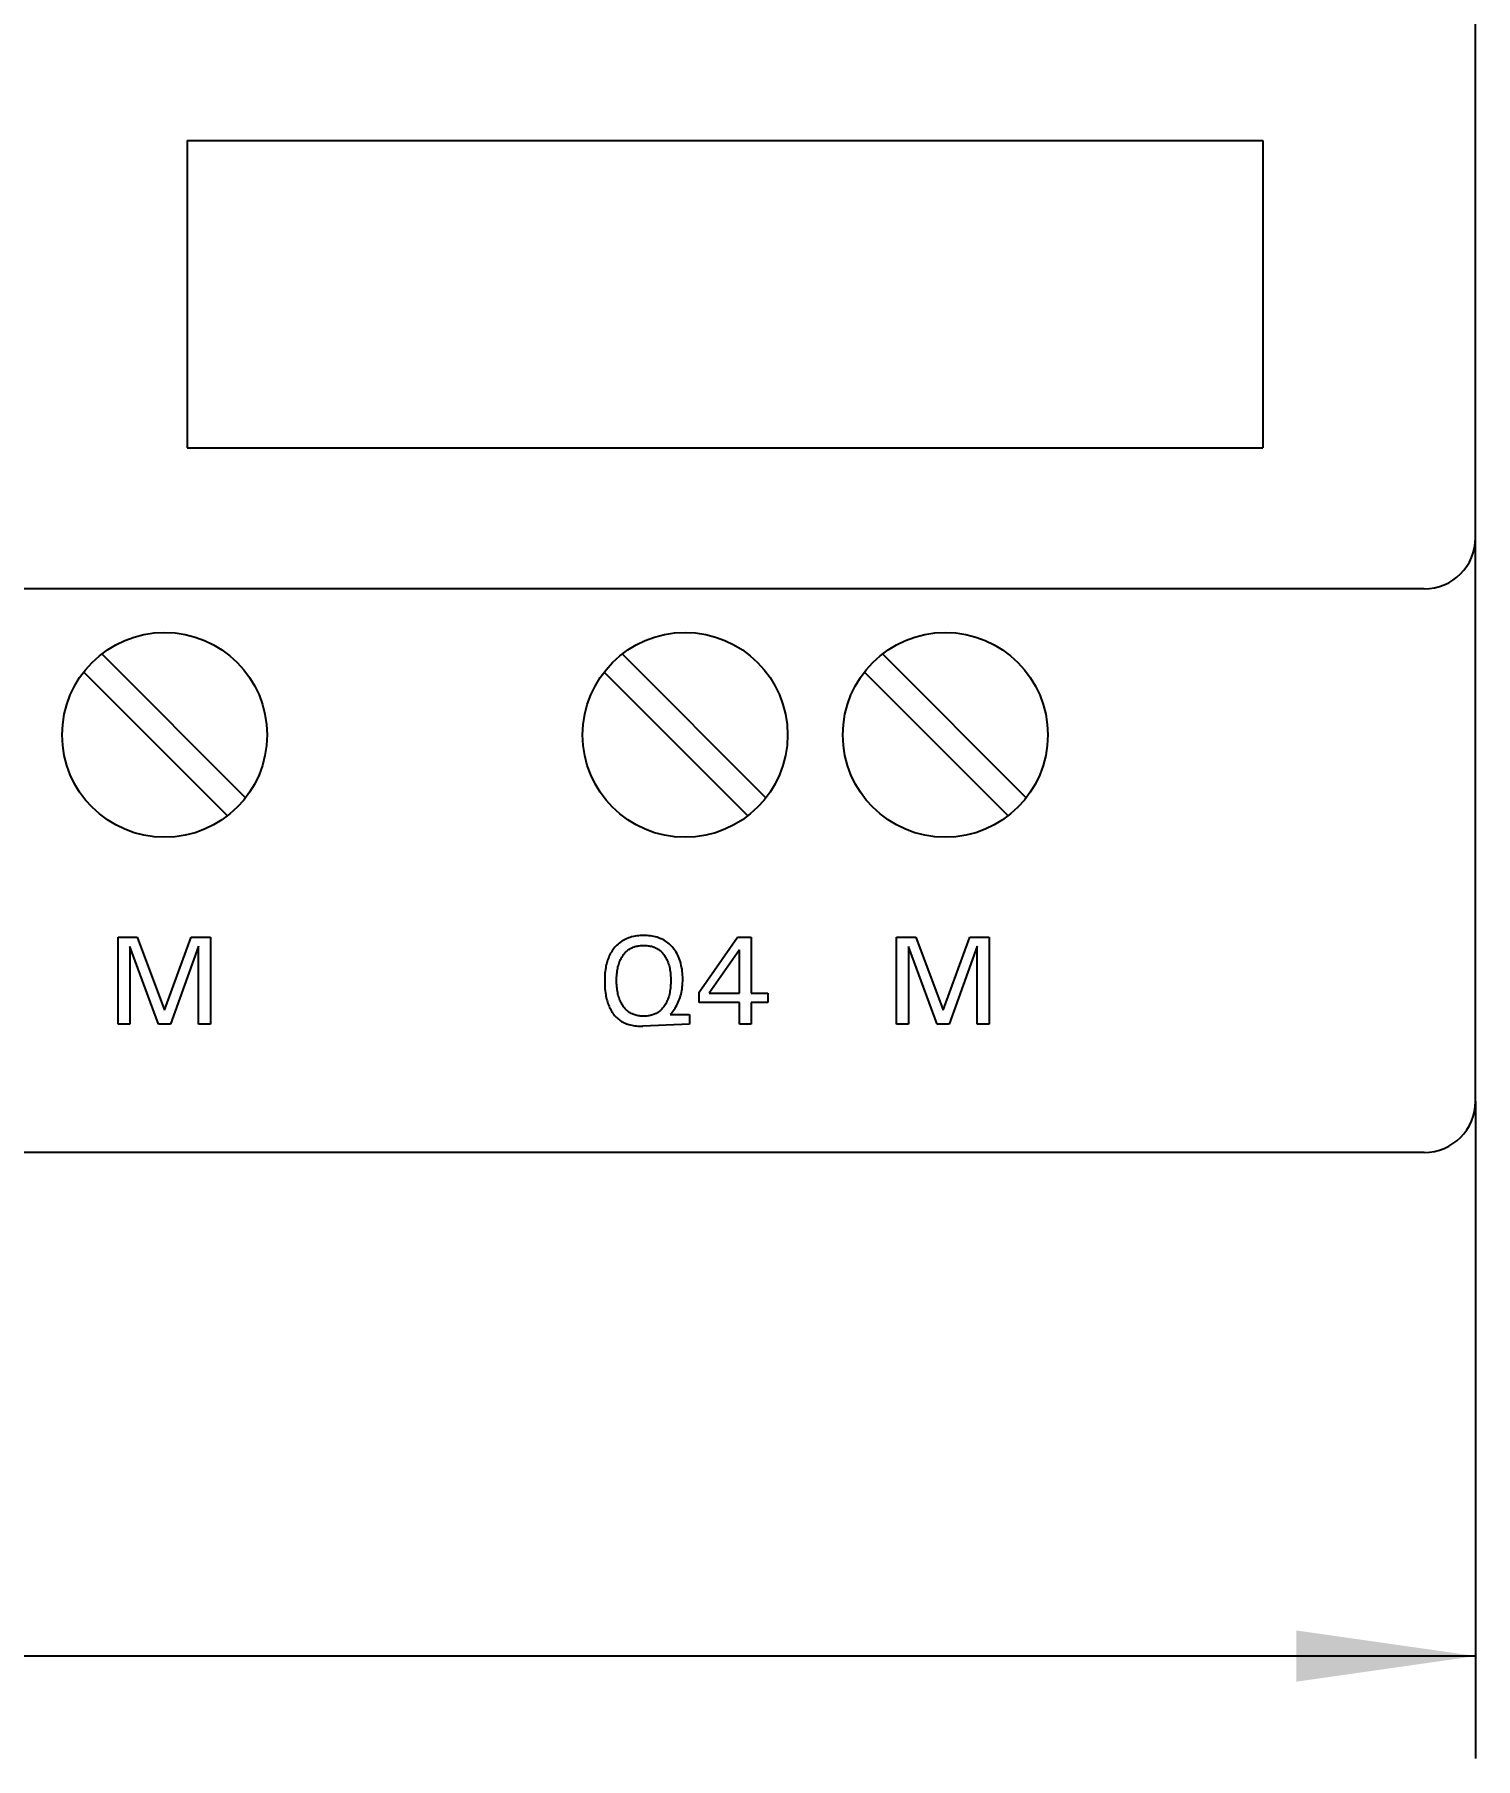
# Model space of a CAD drawing. Extents: x 0 to 420, y 0 to 297.
# Drawn here: x 180.17 to 208.3, y 151.84 to 185.49 of the extents above; entities that cross this region are included whole.
import ezdxf

# ---------------------------------------------------------------- set-up
doc = ezdxf.new("R2010")
doc.units = 0
doc.header["$LTSCALE"] = 23.1
doc.layers.get('0').update_dxf_attribs({"linetype": 'CONTINUOUS'})
doc.layers.add('10000_FRONT', color=7, linetype='CONTINUOUS')
doc.layers.add('10100_DIM_FRONT', color=7, linetype='CONTINUOUS')
doc.dimstyles.get("Standard").update_dxf_attribs({"dimtxt": 2.5, "dimasz": 2.5, "dimexe": 1.25, "dimexo": 0.625, "dimtad": 1, "dimcen": 2.5, "dimazin": 3, "dimtfac": 1, "dimtmove": 0, "dimatfit": 3})

# ---------------------------------------------------------------- blocks, each defined once
blk = doc.blocks.new('_FILLED')
at = {"color": 0, "linetype": 'BYBLOCK'}
blk.add_solid([(0, 0), (-1, 0.1429), (-1, -0.1429)], dxfattribs=at)
blk = doc.blocks.new('*D0')
at = {"layer": '10100_DIM_FRONT', "color": 7, "linetype": 'CONTINUOUS'}
for p, q in [((136.798, 164.673), (136.798, 151.841)), ((208.298, 164.673), (208.298, 151.841)), ((136.798, 153.841), (172.548, 153.841)), ((208.298, 153.841), (172.548, 153.841))]:
    blk.add_line(p, q, dxfattribs=at)
at = {"layer": '10100_DIM_FRONT', "color": 7, "linetype": 'CONTINUOUS', "xscale": 3.5, "yscale": 3.5, "zscale": 3.5, "rotation": 180}
blk.add_blockref('_FILLED', (136.798, 153.841), dxfattribs=at)
at = {"layer": '10100_DIM_FRONT', "color": 7, "linetype": 'CONTINUOUS', "xscale": 3.5, "yscale": 3.5, "zscale": 3.5}
blk.add_blockref('_FILLED', (208.298, 153.841), dxfattribs=at)

msp = doc.modelspace()

# ---------------------------------------------------------------- linework, layer by layer
at = {"layer": '10000_FRONT', "color": 7, "linetype": 'CONTINUOUS'}
for p, q in [((208.298, 164.673), (208.298, 252.673)), ((183.148, 183.423), (183.148, 177.423)), ((183.148, 183.423), (204.148, 183.423)), ((204.148, 183.423), (204.148, 177.423)), ((183.148, 177.423), (204.148, 177.423)), ((207.298, 174.673), (137.798, 174.673)), ((184.287, 170.597), (181.482, 173.402)), ((194.447, 170.597), (191.642, 173.402)), ((199.527, 170.597), (196.722, 173.402)), ((181.129, 173.048), (183.933, 170.244)), ((191.289, 173.048), (194.093, 170.244)), ((196.369, 173.048), (199.173, 170.244)), ((181.798, 166.173), (181.798, 167.873)), ((181.798, 167.873), (182.175, 167.873)), ((182.03, 167.694), (182.03, 166.173)), ((182.59, 166.173), (182.03, 167.694)), ((182.175, 167.873), (182.708, 166.45)), ((182.708, 166.45), (183.225, 167.873)), ((183.37, 167.697), (182.824, 166.173)), ((183.225, 167.873), (183.602, 167.873)), ((183.37, 166.173), (183.37, 167.697)), ((183.602, 167.873), (183.602, 166.173)), ((191.445, 167.607), (191.43, 167.584)), ((191.461, 167.631), (191.445, 167.607)), ((191.478, 167.653), (191.461, 167.631)), ((191.497, 167.676), (191.478, 167.653)), ((191.517, 167.698), (191.497, 167.676)), ((191.538, 167.72), (191.517, 167.698)), ((191.56, 167.74), (191.538, 167.72)), ((191.583, 167.759), (191.56, 167.74)), ((191.607, 167.777), (191.583, 167.759)), ((191.631, 167.794), (191.607, 167.777)), ((191.657, 167.81), (191.631, 167.794)), ((191.684, 167.824), (191.657, 167.81)), ((191.711, 167.838), (191.684, 167.824)), ((191.739, 167.85), (191.711, 167.838)), ((191.721, 167.594), (191.736, 167.607)), ((191.736, 167.607), (191.751, 167.619)), ((191.767, 167.86), (191.739, 167.85)), ((191.751, 167.619), (191.767, 167.631)), ((191.796, 167.87), (191.767, 167.86)), ((191.767, 167.631), (191.783, 167.642)), ((191.783, 167.642), (191.8, 167.652)), ((191.825, 167.878), (191.796, 167.87)), ((191.8, 167.652), (191.817, 167.661)), ((191.817, 167.661), (191.835, 167.669)), ((191.858, 167.886), (191.825, 167.878)), ((191.835, 167.669), (191.853, 167.677)), ((191.853, 167.677), (191.871, 167.684)), ((191.891, 167.893), (191.858, 167.886)), ((191.871, 167.684), (191.889, 167.69)), ((191.889, 167.69), (191.91, 167.696)), ((191.924, 167.898), (191.891, 167.893)), ((191.91, 167.696), (191.931, 167.701)), ((191.958, 167.902), (191.924, 167.898)), ((191.931, 167.701), (191.952, 167.705)), ((191.952, 167.705), (191.973, 167.708)), ((191.991, 167.904), (191.958, 167.902)), ((191.973, 167.708), (191.995, 167.711)), ((192.025, 167.906), (191.991, 167.904)), ((191.995, 167.711), (192.016, 167.712)), ((192.016, 167.712), (192.037, 167.713)), ((192.059, 167.906), (192.025, 167.906)), ((192.037, 167.713), (192.059, 167.714)), ((192.093, 167.906), (192.059, 167.906)), ((192.059, 167.714), (192.081, 167.713)), ((192.081, 167.713), (192.102, 167.712)), ((192.126, 167.904), (192.093, 167.906)), ((192.102, 167.712), (192.124, 167.711)), ((192.124, 167.711), (192.145, 167.708)), ((192.159, 167.902), (192.126, 167.904)), ((192.145, 167.708), (192.167, 167.705)), ((192.192, 167.898), (192.159, 167.902)), ((192.167, 167.705), (192.188, 167.701)), ((192.188, 167.701), (192.209, 167.696)), ((192.225, 167.893), (192.192, 167.898)), ((192.209, 167.696), (192.229, 167.69)), ((192.258, 167.887), (192.225, 167.893)), ((192.229, 167.69), (192.248, 167.684)), ((192.248, 167.684), (192.266, 167.677)), ((192.291, 167.879), (192.258, 167.887)), ((192.266, 167.677), (192.284, 167.669)), ((192.284, 167.669), (192.302, 167.661)), ((192.32, 167.871), (192.291, 167.879)), ((192.302, 167.661), (192.319, 167.652)), ((192.319, 167.652), (192.336, 167.642)), ((192.348, 167.862), (192.32, 167.871)), ((192.336, 167.642), (192.352, 167.631)), ((192.376, 167.851), (192.348, 167.862)), ((192.352, 167.631), (192.368, 167.619)), ((192.368, 167.619), (192.384, 167.607)), ((192.404, 167.84), (192.376, 167.851)), ((192.384, 167.607), (192.398, 167.594)), ((192.431, 167.827), (192.404, 167.84)), ((192.457, 167.813), (192.431, 167.827)), ((192.483, 167.797), (192.457, 167.813)), ((192.508, 167.781), (192.483, 167.797)), ((192.531, 167.763), (192.508, 167.781)), ((192.554, 167.745), (192.531, 167.763)), ((192.576, 167.725), (192.554, 167.745)), ((192.597, 167.704), (192.576, 167.725)), ((192.617, 167.683), (192.597, 167.704)), ((192.636, 167.661), (192.617, 167.683)), ((192.656, 167.635), (192.636, 167.661)), ((192.676, 167.608), (192.656, 167.635)), ((192.693, 167.58), (192.676, 167.608)), ((193.142, 166.803), (193.892, 167.873)), ((193.933, 167.63), (193.341, 166.784)), ((193.892, 167.873), (194.16, 167.873)), ((193.933, 166.784), (193.933, 167.63)), ((194.16, 167.873), (194.16, 166.784)), ((196.998, 166.173), (196.998, 167.873)), ((196.998, 167.873), (197.375, 167.873)), ((197.23, 167.694), (197.23, 166.173)), ((197.79, 166.173), (197.23, 167.694)), ((197.375, 167.873), (197.908, 166.45)), ((197.908, 166.45), (198.425, 167.873)), ((198.57, 167.697), (198.024, 166.173)), ((198.425, 167.873), (198.802, 167.873)), ((198.57, 166.173), (198.57, 167.697)), ((198.802, 167.873), (198.802, 166.173)), ((191.318, 167.276), (191.312, 167.241)), ((191.323, 167.306), (191.318, 167.276)), ((191.33, 167.336), (191.323, 167.306)), ((191.338, 167.366), (191.33, 167.336)), ((191.346, 167.396), (191.338, 167.366)), ((191.356, 167.425), (191.346, 167.396)), ((191.366, 167.454), (191.356, 167.425)), ((191.378, 167.483), (191.366, 167.454)), ((191.389, 167.509), (191.378, 167.483)), ((191.402, 167.534), (191.389, 167.509)), ((191.415, 167.559), (191.402, 167.534)), ((191.43, 167.584), (191.415, 167.559)), ((191.547, 167.24), (191.552, 167.267)), ((191.552, 167.267), (191.558, 167.293)), ((191.558, 167.293), (191.565, 167.319)), ((191.565, 167.319), (191.572, 167.345)), ((191.572, 167.345), (191.581, 167.371)), ((191.581, 167.371), (191.589, 167.393)), ((191.589, 167.393), (191.599, 167.416)), ((191.599, 167.416), (191.609, 167.438)), ((191.609, 167.438), (191.62, 167.46)), ((191.62, 167.46), (191.632, 167.481)), ((191.632, 167.481), (191.645, 167.502)), ((191.645, 167.502), (191.656, 167.518)), ((191.656, 167.518), (191.668, 167.534)), ((191.668, 167.534), (191.68, 167.55)), ((191.68, 167.55), (191.693, 167.565)), ((191.693, 167.565), (191.707, 167.58)), ((191.707, 167.58), (191.721, 167.594)), ((192.398, 167.594), (192.413, 167.58)), ((192.413, 167.58), (192.426, 167.565)), ((192.426, 167.565), (192.439, 167.55)), ((192.439, 167.55), (192.452, 167.534)), ((192.452, 167.534), (192.464, 167.518)), ((192.464, 167.518), (192.475, 167.502)), ((192.475, 167.502), (192.487, 167.481)), ((192.487, 167.481), (192.499, 167.46)), ((192.499, 167.46), (192.51, 167.438)), ((192.51, 167.438), (192.52, 167.416)), ((192.52, 167.416), (192.53, 167.393)), ((192.53, 167.393), (192.538, 167.371)), ((192.538, 167.371), (192.547, 167.345)), ((192.547, 167.345), (192.554, 167.319)), ((192.554, 167.319), (192.561, 167.293)), ((192.561, 167.293), (192.567, 167.267)), ((192.567, 167.267), (192.572, 167.24)), ((192.71, 167.551), (192.693, 167.58)), ((192.725, 167.522), (192.71, 167.551)), ((192.739, 167.492), (192.725, 167.522)), ((192.753, 167.459), (192.739, 167.492)), ((192.765, 167.426), (192.753, 167.459)), ((192.776, 167.392), (192.765, 167.426)), ((192.786, 167.358), (192.776, 167.392)), ((192.794, 167.323), (192.786, 167.358)), ((192.801, 167.288), (192.794, 167.323)), ((192.808, 167.249), (192.801, 167.288)), ((191.299, 167.103), (191.298, 167.068)), ((191.298, 167.068), (191.298, 167.033)), ((191.298, 167.033), (191.298, 166.992)), ((191.298, 166.992), (191.299, 166.951)), ((191.301, 167.137), (191.299, 167.103)), ((191.299, 166.951), (191.301, 166.91)), ((191.304, 167.172), (191.301, 167.137)), ((191.308, 167.207), (191.304, 167.172)), ((191.312, 167.241), (191.308, 167.207)), ((191.53, 167.061), (191.531, 167.092)), ((191.53, 167.03), (191.53, 167.061)), ((191.53, 166.999), (191.53, 167.03)), ((191.531, 166.968), (191.53, 166.999)), ((191.531, 167.092), (191.533, 167.122)), ((191.533, 166.937), (191.531, 166.968)), ((191.533, 167.122), (191.536, 167.153)), ((191.535, 166.906), (191.533, 166.937)), ((191.536, 167.153), (191.539, 167.183)), ((191.539, 167.183), (191.543, 167.213)), ((191.543, 167.213), (191.547, 167.24)), ((192.572, 167.24), (192.576, 167.213)), ((192.576, 167.213), (192.581, 167.183)), ((192.581, 167.183), (192.584, 167.153)), ((192.584, 167.153), (192.586, 167.122)), ((192.586, 166.937), (192.584, 166.906)), ((192.586, 167.122), (192.588, 167.092)), ((192.588, 166.968), (192.586, 166.937)), ((192.588, 167.092), (192.589, 167.061)), ((192.589, 166.999), (192.588, 166.968)), ((192.589, 167.061), (192.589, 167.03)), ((192.589, 167.03), (192.589, 166.999)), ((192.813, 167.209), (192.808, 167.249)), ((192.817, 167.17), (192.813, 167.209)), ((192.814, 166.904), (192.817, 166.94)), ((192.82, 167.13), (192.817, 167.17)), ((192.817, 166.94), (192.82, 166.977)), ((192.821, 167.09), (192.82, 167.13)), ((192.82, 166.977), (192.821, 167.013)), ((192.822, 167.05), (192.821, 167.09)), ((192.821, 167.013), (192.822, 167.05)), ((191.301, 166.91), (191.304, 166.869)), ((191.304, 166.869), (191.309, 166.828)), ((191.309, 166.828), (191.314, 166.787)), ((191.314, 166.787), (191.319, 166.757)), ((191.319, 166.757), (191.324, 166.727)), ((191.324, 166.727), (191.33, 166.697)), ((191.33, 166.697), (191.337, 166.667)), ((191.337, 166.667), (191.345, 166.637)), ((191.345, 166.637), (191.354, 166.608)), ((191.354, 166.608), (191.363, 166.579)), ((191.539, 166.875), (191.535, 166.906)), ((191.543, 166.844), (191.539, 166.875)), ((191.547, 166.817), (191.543, 166.844)), ((191.552, 166.79), (191.547, 166.817)), ((191.558, 166.764), (191.552, 166.79)), ((191.564, 166.737), (191.558, 166.764)), ((191.572, 166.711), (191.564, 166.737)), ((191.58, 166.685), (191.572, 166.711)), ((191.588, 166.661), (191.58, 166.685)), ((191.597, 166.639), (191.588, 166.661)), ((191.607, 166.616), (191.597, 166.639)), ((191.618, 166.594), (191.607, 166.616)), ((191.63, 166.572), (191.618, 166.594)), ((192.501, 166.594), (192.49, 166.572)), ((192.512, 166.616), (192.501, 166.594)), ((192.522, 166.638), (192.512, 166.616)), ((192.531, 166.661), (192.522, 166.638)), ((192.539, 166.684), (192.531, 166.661)), ((192.548, 166.71), (192.539, 166.684)), ((192.555, 166.736), (192.548, 166.71)), ((192.562, 166.763), (192.555, 166.736)), ((192.567, 166.79), (192.562, 166.763)), ((192.572, 166.817), (192.567, 166.79)), ((192.577, 166.844), (192.572, 166.817)), ((192.581, 166.875), (192.577, 166.844)), ((192.584, 166.906), (192.581, 166.875)), ((192.72, 166.574), (192.735, 166.605)), ((192.735, 166.605), (192.748, 166.635)), ((192.748, 166.635), (192.76, 166.667)), ((192.76, 166.667), (192.771, 166.698)), ((192.771, 166.698), (192.78, 166.731)), ((192.78, 166.731), (192.789, 166.763)), ((192.789, 166.763), (192.796, 166.796)), ((192.796, 166.796), (192.803, 166.831)), ((192.803, 166.831), (192.809, 166.868)), ((192.809, 166.868), (192.814, 166.904)), ((193.142, 166.598), (193.142, 166.803)), ((193.933, 166.598), (193.142, 166.598)), ((193.341, 166.784), (193.933, 166.784)), ((193.933, 166.173), (193.933, 166.598)), ((194.16, 166.784), (194.482, 166.784)), ((194.16, 166.598), (194.16, 166.173)), ((194.482, 166.598), (194.16, 166.598)), ((194.482, 166.784), (194.482, 166.598)), ((191.363, 166.579), (191.373, 166.553)), ((191.373, 166.553), (191.383, 166.528)), ((191.383, 166.528), (191.394, 166.504)), ((191.394, 166.504), (191.405, 166.479)), ((191.405, 166.479), (191.418, 166.455)), ((191.418, 166.455), (191.431, 166.432)), ((191.431, 166.432), (191.446, 166.409)), ((191.446, 166.409), (191.46, 166.387)), ((191.46, 166.387), (191.476, 166.367)), ((191.476, 166.367), (191.492, 166.347)), ((191.492, 166.347), (191.509, 166.327)), ((191.509, 166.327), (191.527, 166.309)), ((191.527, 166.309), (191.546, 166.291)), ((191.546, 166.291), (191.566, 166.274)), ((191.566, 166.274), (191.586, 166.258)), ((191.586, 166.258), (191.607, 166.243)), ((191.642, 166.551), (191.63, 166.572)), ((191.646, 166.545), (191.642, 166.551)), ((191.656, 166.529), (191.646, 166.545)), ((191.668, 166.513), (191.656, 166.529)), ((191.68, 166.498), (191.668, 166.513)), ((191.692, 166.483), (191.68, 166.498)), ((191.705, 166.469), (191.692, 166.483)), ((191.719, 166.455), (191.705, 166.469)), ((191.734, 166.442), (191.719, 166.455)), ((191.748, 166.429), (191.734, 166.442)), ((191.764, 166.417), (191.748, 166.429)), ((191.78, 166.406), (191.764, 166.417)), ((191.797, 166.396), (191.78, 166.406)), ((191.815, 166.386), (191.797, 166.396)), ((191.832, 166.378), (191.815, 166.386)), ((191.85, 166.37), (191.832, 166.378)), ((191.869, 166.362), (191.85, 166.37)), ((191.887, 166.356), (191.869, 166.362)), ((191.908, 166.35), (191.887, 166.356)), ((191.929, 166.345), (191.908, 166.35)), ((191.951, 166.341), (191.929, 166.345)), ((191.972, 166.337), (191.951, 166.341)), ((191.994, 166.335), (191.972, 166.337)), ((192.015, 166.333), (191.994, 166.335)), ((192.037, 166.332), (192.015, 166.333)), ((192.059, 166.332), (192.037, 166.332)), ((192.081, 166.332), (192.059, 166.332)), ((192.103, 166.333), (192.081, 166.332)), ((192.124, 166.335), (192.103, 166.333)), ((192.146, 166.337), (192.124, 166.335)), ((192.167, 166.341), (192.146, 166.337)), ((192.189, 166.345), (192.167, 166.341)), ((192.21, 166.35), (192.189, 166.345)), ((192.231, 166.356), (192.21, 166.35)), ((192.25, 166.362), (192.231, 166.356)), ((192.268, 166.37), (192.25, 166.362)), ((192.286, 166.378), (192.268, 166.37)), ((192.304, 166.386), (192.286, 166.378)), ((192.321, 166.396), (192.304, 166.386)), ((192.338, 166.406), (192.321, 166.396)), ((192.354, 166.417), (192.338, 166.406)), ((192.37, 166.429), (192.354, 166.417)), ((192.386, 166.442), (192.37, 166.429)), ((192.401, 166.456), (192.386, 166.442)), ((192.415, 166.47), (192.401, 166.456)), ((192.429, 166.485), (192.415, 166.47)), ((192.442, 166.501), (192.429, 166.485)), ((192.454, 166.517), (192.442, 166.501)), ((192.466, 166.534), (192.454, 166.517)), ((192.477, 166.551), (192.466, 166.534)), ((192.49, 166.572), (192.477, 166.551)), ((192.594, 166.386), (192.576, 166.365)), ((192.576, 166.365), (192.952, 166.365)), ((192.594, 166.386), (192.615, 166.411)), ((192.615, 166.411), (192.635, 166.436)), ((192.635, 166.436), (192.654, 166.462)), ((192.654, 166.462), (192.672, 166.489)), ((192.672, 166.489), (192.689, 166.517)), ((192.689, 166.517), (192.706, 166.545)), ((192.706, 166.545), (192.72, 166.574)), ((192.952, 166.365), (192.952, 166.173)), ((182.03, 166.173), (181.798, 166.173)), ((182.824, 166.173), (182.59, 166.173)), ((183.602, 166.173), (183.37, 166.173)), ((191.607, 166.243), (191.629, 166.23)), ((191.629, 166.23), (191.652, 166.217)), ((191.652, 166.217), (191.675, 166.205)), ((191.675, 166.205), (191.698, 166.194)), ((191.698, 166.194), (191.722, 166.184)), ((191.722, 166.184), (191.747, 166.176)), ((191.747, 166.176), (191.771, 166.168)), ((191.771, 166.168), (191.799, 166.16)), ((191.799, 166.16), (191.828, 166.154)), ((191.828, 166.154), (191.856, 166.149)), ((191.856, 166.149), (191.885, 166.145)), ((191.885, 166.145), (191.914, 166.142)), ((191.914, 166.142), (191.943, 166.139)), ((191.943, 166.139), (191.972, 166.138)), ((191.972, 166.138), (192.001, 166.138)), ((192.001, 166.138), (192.023, 166.138)), ((192.023, 166.138), (192.042, 166.138)), ((192.952, 166.173), (192.042, 166.138)), ((194.16, 166.173), (193.933, 166.173)), ((197.23, 166.173), (196.998, 166.173)), ((198.024, 166.173), (197.79, 166.173)), ((198.802, 166.173), (198.57, 166.173)), ((207.298, 163.673), (137.798, 163.673))]:
    msp.add_line(p, q, dxfattribs=at)
for centre in [(182.708, 171.823), (192.868, 171.823), (197.948, 171.823)]:
    msp.add_circle(centre, 2, dxfattribs=at)
for centre in [(207.298, 175.673), (207.298, 164.673)]:
    msp.add_arc(centre, 1, 270, 360, dxfattribs=at)

# ---------------------------------------------------------------- dimensions: what is measured, and where the dimension line sits
at = {"layer": '10100_DIM_FRONT', "color": 7, "linetype": 'CONTINUOUS'}
dim = msp.add_linear_dim(base=(208.298, 153.841), p1=(136.798, 164.673), p2=(208.298, 164.673), dimstyle='Standard', dxfattribs=at)
dim.commit()
dim.dimension.update_dxf_attribs({"geometry": '*D0', "text_midpoint": (168.761, 154.716), "dimtype": 128})

doc.saveas('drawing.dxf')
